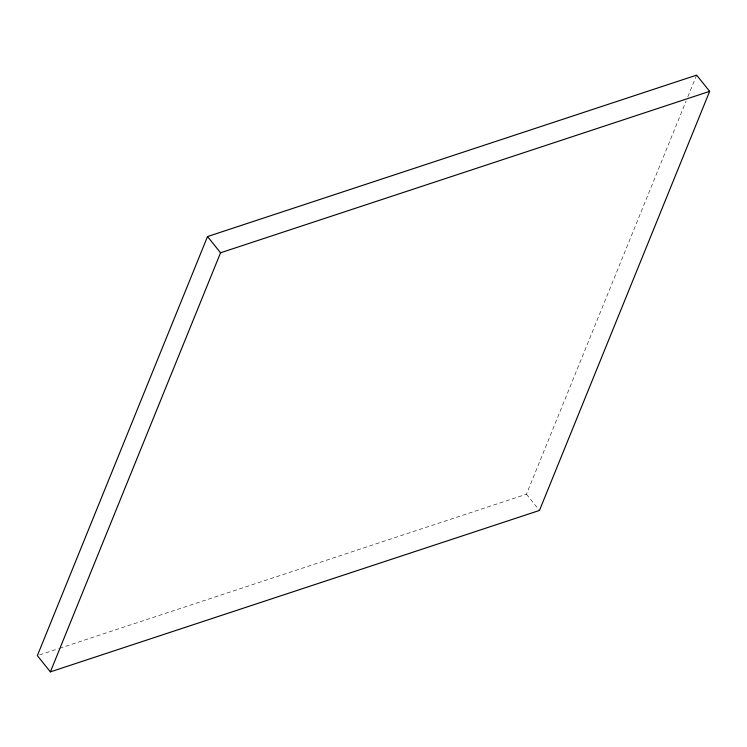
<?xml version="1.0" encoding="UTF-8"?>
<svg xmlns="http://www.w3.org/2000/svg" width="747" height="747" viewBox="0 0 747 747"><rect width="100%" height="100%" fill="white"/><g stroke="black" fill="none" stroke-linecap="round" stroke-linejoin="round"><path stroke-width="0.56" stroke-dasharray="3.73 2.8" d="M59.48 648.349L526.448 494.215L686.101 101.05M687.847 96.727L696.624 75.13M39.563 654.923L58.378 648.713M526.448 494.215L539.474 510.444"/><path stroke-width="1.12" d="M207.526 236.556L37.35 655.651L50.376 671.87L539.474 510.444L709.65 91.349L696.624 75.13L207.526 236.556L220.552 252.785L50.376 671.87M220.552 252.785L709.65 91.349"/></g></svg>
